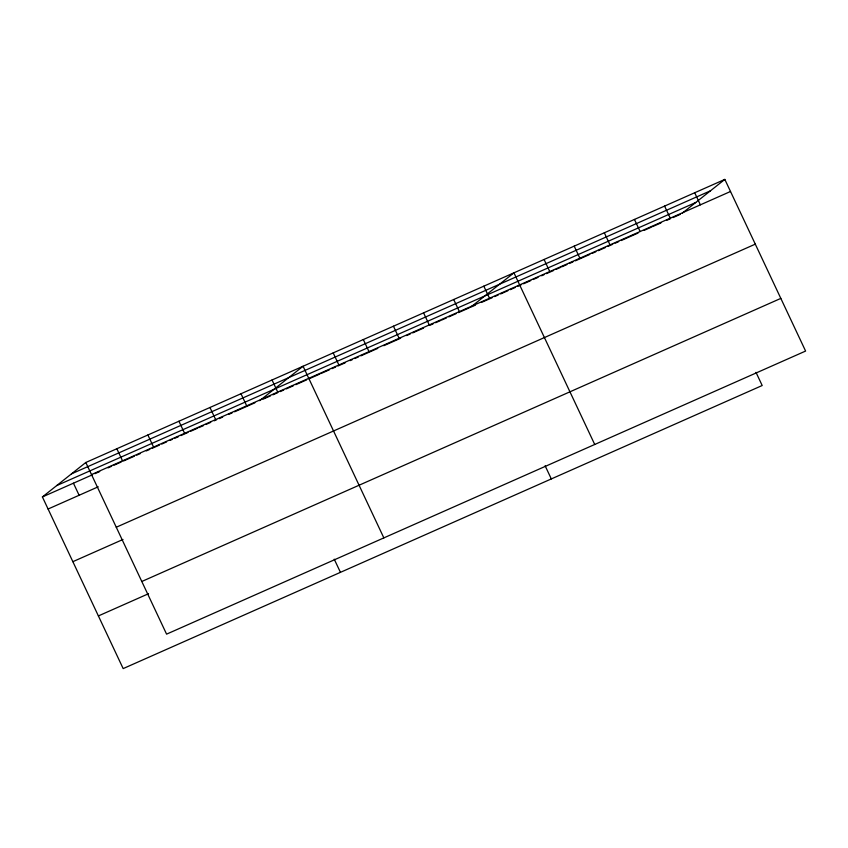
<?xml version="1.0" encoding="UTF-8"?>
<svg xmlns="http://www.w3.org/2000/svg" width="848" height="848" viewBox="0 0 848 848"><rect width="100%" height="100%" fill="white"/><g stroke="black" fill="none" stroke-linecap="round" stroke-linejoin="round"><path stroke-width="1.27" d="M755.992 372.346L762.193 385.511L123.172 668.595L42.4 496.939L85.807 462.489L724.828 179.405L805.6 351.061L166.579 634.145L85.807 462.489M259.668 400.691L303.075 366.241L383.847 537.897M470.545 307.273L513.952 272.823L594.724 444.479M682.439 213.039L724.828 179.405M71.486 473.862L710.497 190.779M56.721 485.575L695.742 202.492M91.499 474.573L730.51 191.489M42.4 496.939L92.538 474.732M94.923 473.672L99.704 471.552M108.056 467.852L111.639 466.262M114.024 465.213L121.19 462.033M123.575 460.973L134.323 456.213M136.708 455.164L140.291 453.574M146.259 450.935L149.842 449.345M152.227 448.285L159.392 445.115M161.777 444.055L166.547 441.935M170.13 440.356L172.526 439.296M174.911 438.236L178.493 436.656M180.878 435.596L188.044 432.416M190.429 431.367L197.595 428.187M198.782 427.657L203.562 425.548M205.947 424.488L210.717 422.368M214.3 420.788L216.685 419.728M219.081 418.668L222.664 417.089M228.631 414.439L232.204 412.849M234.599 411.799L254.888 402.811M263.283 399.09L270.512 395.889M272.918 394.818L277.741 392.688M280.147 391.617L283.762 390.016M286.179 388.946L293.408 385.745M295.814 384.674L306.658 379.872M309.075 378.802L319.919 374M321.116 373.47L329.554 369.728M331.971 368.657L335.585 367.057M337.992 365.997L345.221 362.785M350.044 360.654L352.45 359.584M354.856 358.524L358.471 356.913M360.888 355.853L377.752 348.38M383.784 345.708L400.648 338.235M406.68 335.564L410.294 333.964M412.7 332.893L423.544 328.091M429.576 325.42L433.19 323.819M435.596 322.749L440.419 320.618M441.617 320.088L446.44 317.947M448.846 316.876L456.076 313.675M458.492 312.615L469.336 307.803M471.742 306.743L475.357 305.142M481.388 302.471L492.232 297.669M494.638 296.599L498.253 294.998M500.67 293.927L507.899 290.726M510.305 289.656L515.128 287.525M517.534 286.454L521.149 284.854M523.566 283.783L530.795 280.582M533.201 279.511L538.024 277.381M541.639 275.78L544.045 274.71M546.451 273.639L553.691 270.438M556.097 269.367L560.92 267.237M562.118 266.707L566.941 264.565M569.347 263.505L572.962 261.894M575.379 260.834L589.837 254.421M592.243 253.361L595.858 251.761M598.275 250.69L605.504 247.489M607.91 246.418L612.733 244.288M615.139 243.217L618.754 241.616M621.171 240.546L638.035 233.073M644.056 230.402L651.296 227.2M652.494 226.67L660.931 222.929M666.952 220.257L670.567 218.657M672.983 217.597L680.213 214.385M48.082 509.023L98.22 486.805M116.271 527.233L755.292 244.15M72.864 561.673L123.002 539.466M141.807 581.484L780.817 298.401M98.389 615.934L148.527 593.717M694.703 192.75L700.384 204.834M664.578 206.096L670.259 218.18M634.452 219.441L640.134 231.525M604.327 232.787L610.009 244.871M574.202 246.132L579.884 258.216M544.077 259.477L549.758 271.561M483.826 286.168L489.508 298.252M545.116 465.764L551.317 478.929M453.701 299.514L459.383 311.598M423.576 312.859L429.258 324.943M393.451 326.204L399.132 338.288M363.326 339.55L369.007 351.634M333.2 352.895L338.882 364.979M272.038 379.989L277.72 392.073M334.239 559.182L340.44 572.347M241.002 393.748L246.683 405.821M209.965 407.496L215.646 419.569M178.928 421.244L184.61 433.317M147.891 434.992L153.573 447.076M116.844 448.74L122.536 460.824M73.437 483.19L79.118 495.264"/></g></svg>
